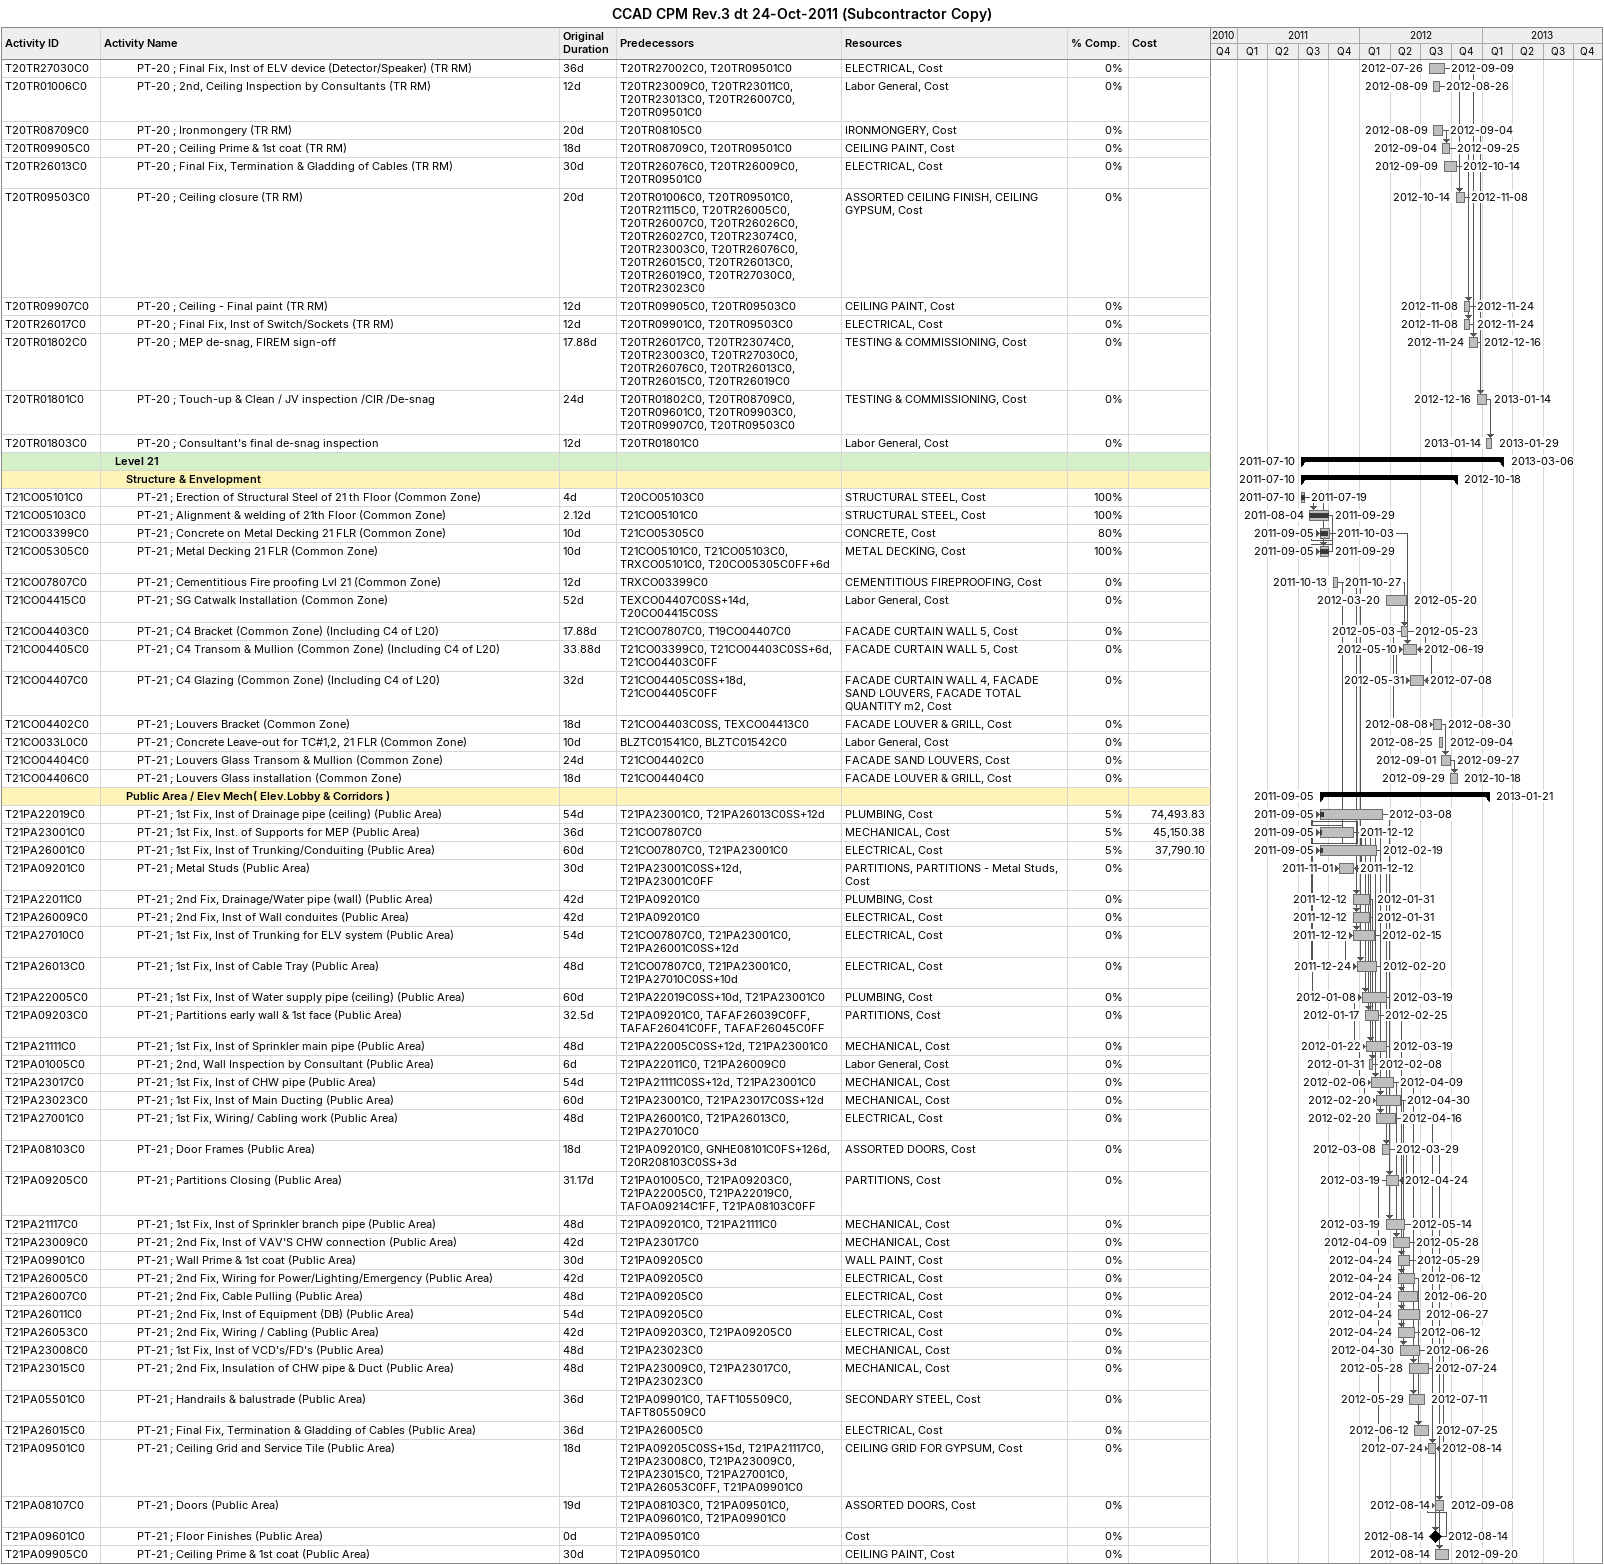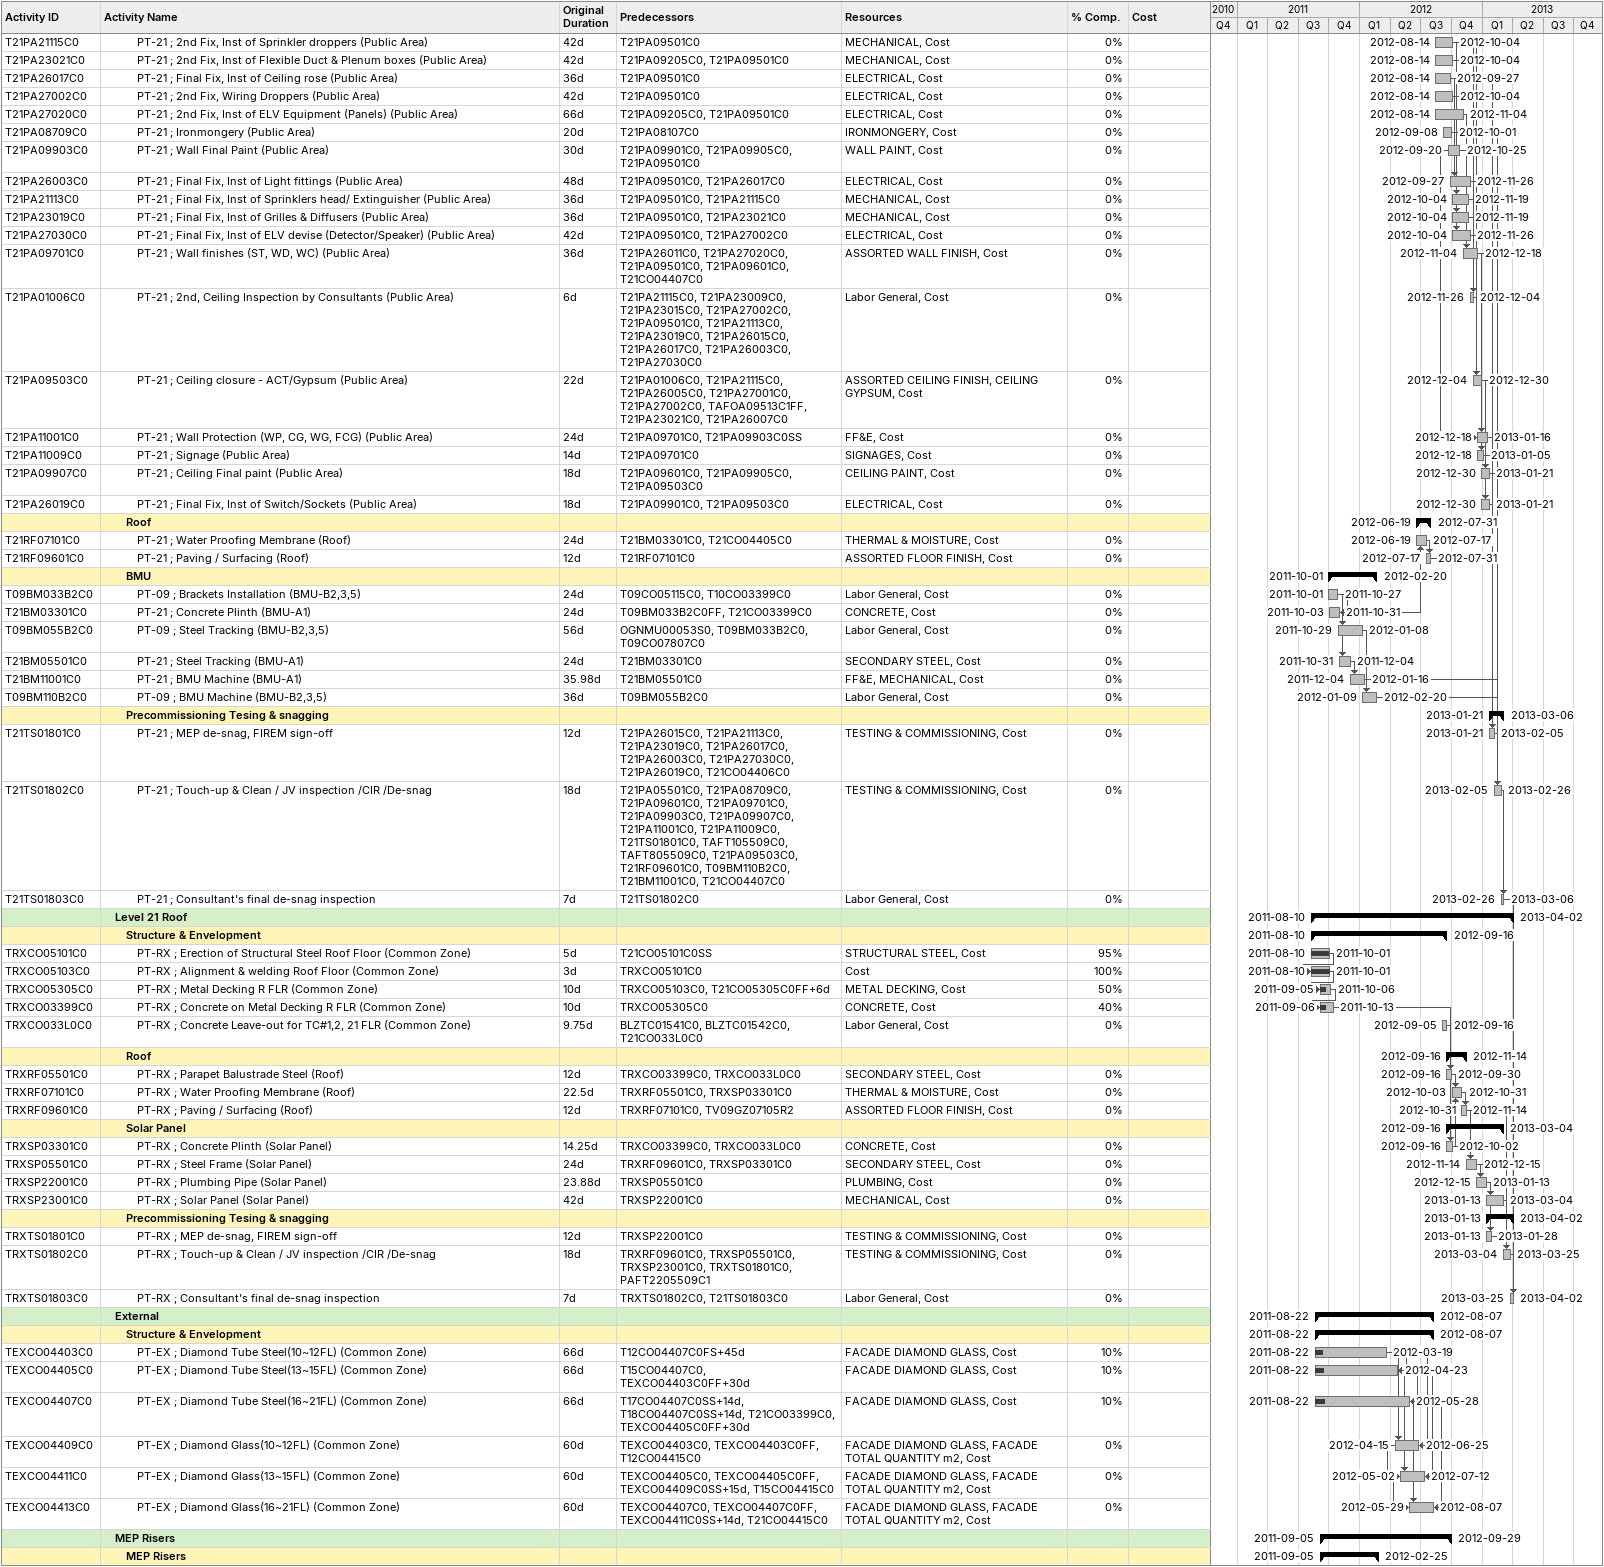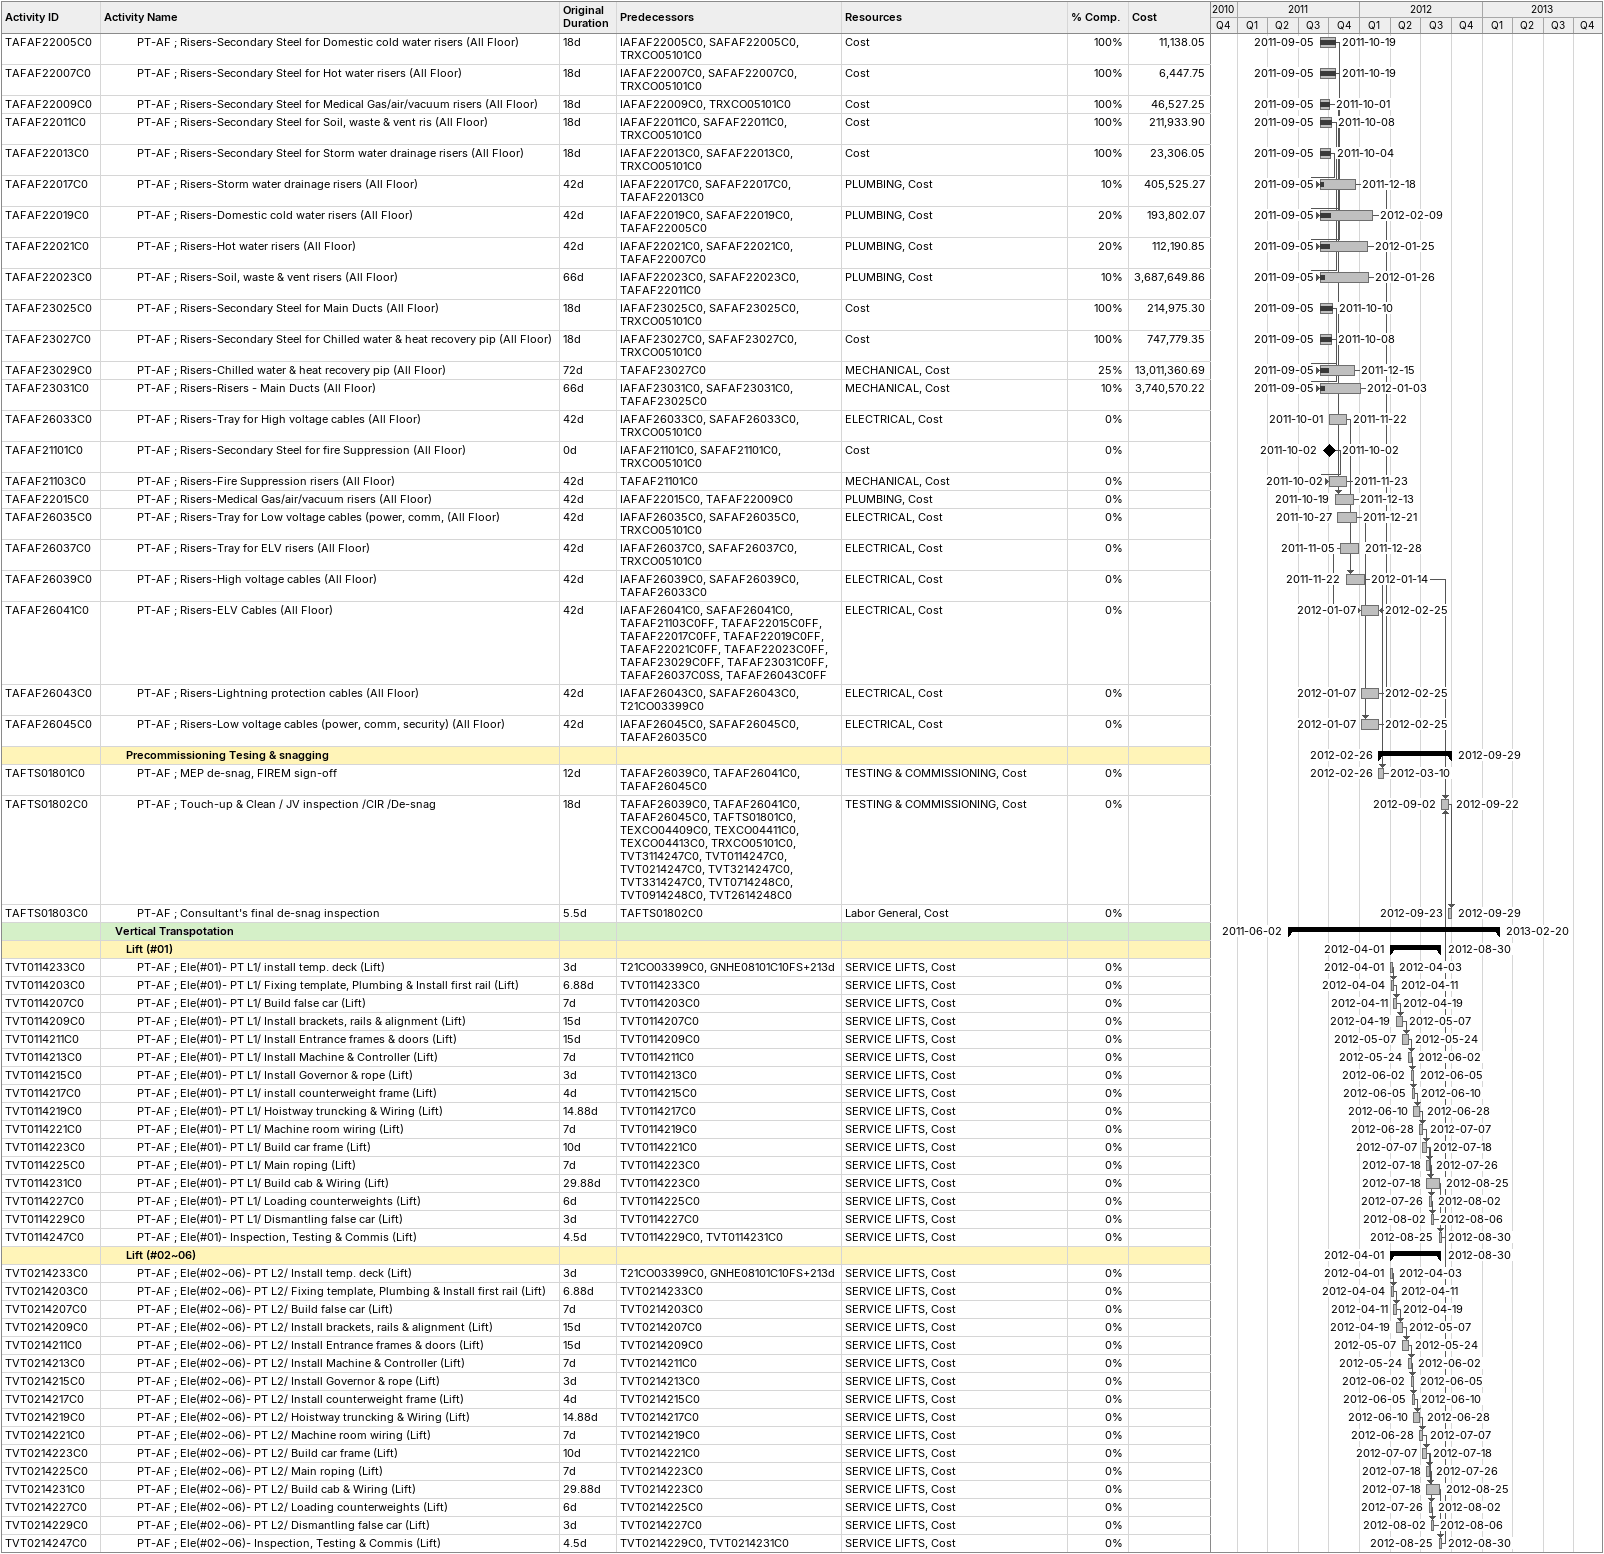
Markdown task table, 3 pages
CCAD CPM Rev.3 dt 24-Oct-2011 (Subcontractor Copy)

| ID | Level | Task | Original duration | Start | Finish | Predecessors | Resources | % complete | Cost |
|---|---|---|---|---|---|---|---|---|---|
| T20TR27030C0 | 4 | PT-20 ; Final Fix, Inst of ELV device (Detector/Speaker) (TR RM) | 36d | 2012-07-26 | 2012-09-09 | T20TR27002C0, T20TR09501C0 | ELECTRICAL, Cost | 0 |  |
| T20TR01006C0 | 4 | PT-20 ; 2nd, Ceiling Inspection by Consultants (TR RM) | 12d | 2012-08-09 | 2012-08-26 | T20TR23009C0, T20TR23011C0, T20TR23013C0, T20TR26007C0, T20TR09501C0 | Labor General, Cost | 0 |  |
| T20TR08709C0 | 4 | PT-20 ; Ironmongery (TR RM) | 20d | 2012-08-09 | 2012-09-04 | T20TR08105C0 | IRONMONGERY, Cost | 0 |  |
| T20TR09905C0 | 4 | PT-20 ; Ceiling Prime & 1st coat (TR RM) | 18d | 2012-09-04 | 2012-09-25 | T20TR08709C0, T20TR09501C0 | CEILING PAINT, Cost | 0 |  |
| T20TR26013C0 | 4 | PT-20 ; Final Fix, Termination & Gladding of Cables (TR RM) | 30d | 2012-09-09 | 2012-10-14 | T20TR26076C0, T20TR26009C0, T20TR09501C0 | ELECTRICAL, Cost | 0 |  |
| T20TR09503C0 | 4 | PT-20 ; Ceiling closure (TR RM) | 20d | 2012-10-14 | 2012-11-08 | T20TR01006C0, T20TR09501C0, T20TR21115C0, T20TR26005C0, T20TR26007C0, T20TR26026C0, T20TR26027C0, T20TR23074C0, T20TR23003C0, T20TR26076C0, T20TR26015C0, T20TR26013C0, T20TR26019C0, T20TR27030C0, T20TR23023C0 | ASSORTED CEILING FINISH, CEILING GYPSUM, Cost | 0 |  |
| T20TR09907C0 | 4 | PT-20 ; Ceiling - Final paint (TR RM) | 12d | 2012-11-08 | 2012-11-24 | T20TR09905C0, T20TR09503C0 | CEILING PAINT, Cost | 0 |  |
| T20TR26017C0 | 4 | PT-20 ; Final Fix, Inst of Switch/Sockets (TR RM) | 12d | 2012-11-08 | 2012-11-24 | T20TR09901C0, T20TR09503C0 | ELECTRICAL, Cost | 0 |  |
| T20TR01802C0 | 4 | PT-20 ; MEP de-snag, FIREM sign-off | 17.88d | 2012-11-24 | 2012-12-16 | T20TR26017C0, T20TR23074C0, T20TR23003C0, T20TR27030C0, T20TR26076C0, T20TR26013C0, T20TR26015C0, T20TR26019C0 | TESTING & COMMISSIONING, Cost | 0 |  |
| T20TR01801C0 | 4 | PT-20 ; Touch-up & Clean / JV inspection /CIR /De-snag | 24d | 2012-12-16 | 2013-01-14 | T20TR01802C0, T20TR08709C0, T20TR09601C0, T20TR09903C0, T20TR09907C0, T20TR09503C0 | TESTING & COMMISSIONING, Cost | 0 |  |
| T20TR01803C0 | 4 | PT-20 ; Consultant's final de-snag inspection | 12d | 2013-01-14 | 2013-01-29 | T20TR01801C0 | Labor General, Cost | 0 |  |
|  | 2 | **Level 21** |  | 2011-07-10 | 2013-03-06 |  |  |  |  |
|  | 3 | **Structure & Envelopment** |  | 2011-07-10 | 2012-10-18 |  |  |  |  |
| T21CO05101C0 | 4 | PT-21 ; Erection of Structural Steel of 21 th Floor (Common Zone) | 4d | 2011-07-10 | 2011-07-19 | T20CO05103C0 | STRUCTURAL STEEL, Cost | 100 |  |
| T21CO05103C0 | 4 | PT-21 ; Alignment & welding of 21th Floor (Common Zone) | 2.12d | 2011-08-04 | 2011-09-29 | T21CO05101C0 | STRUCTURAL STEEL, Cost | 100 |  |
| T21CO03399C0 | 4 | PT-21 ; Concrete on Metal Decking 21 FLR (Common Zone) | 10d | 2011-09-05 | 2011-10-03 | T21CO05305C0 | CONCRETE, Cost | 80 |  |
| T21CO05305C0 | 4 | PT-21 ; Metal Decking 21 FLR (Common Zone) | 10d | 2011-09-05 | 2011-09-29 | T21CO05101C0, T21CO05103C0, TRXCO05101C0, T20CO05305C0FF+6d | METAL DECKING, Cost | 100 |  |
| T21CO07807C0 | 4 | PT-21 ; Cementitious Fire proofing Lvl 21 (Common Zone) | 12d | 2011-10-13 | 2011-10-27 | TRXCO03399C0 | CEMENTITIOUS FIREPROOFING, Cost | 0 |  |
| T21CO04415C0 | 4 | PT-21 ; SG Catwalk Installation (Common Zone) | 52d | 2012-03-20 | 2012-05-20 | TEXCO04407C0SS+14d, T20CO04415C0SS | Labor General, Cost | 0 |  |
| T21CO04403C0 | 4 | PT-21 ; C4 Bracket (Common Zone) (Including C4 of L20) | 17.88d | 2012-05-03 | 2012-05-23 | T21CO07807C0, T19CO04407C0 | FACADE CURTAIN WALL 5, Cost | 0 |  |
| T21CO04405C0 | 4 | PT-21 ; C4 Transom & Mullion (Common Zone) (Including C4 of L20) | 33.88d | 2012-05-10 | 2012-06-19 | T21CO03399C0, T21CO04403C0SS+6d, T21CO04403C0FF | FACADE CURTAIN WALL 5, Cost | 0 |  |
| T21CO04407C0 | 4 | PT-21 ; C4 Glazing (Common Zone) (Including C4 of L20) | 32d | 2012-05-31 | 2012-07-08 | T21CO04405C0SS+18d, T21CO04405C0FF | FACADE CURTAIN WALL 4, FACADE SAND LOUVERS, FACADE TOTAL QUANTITY m2, Cost | 0 |  |
| T21CO04402C0 | 4 | PT-21 ; Louvers Bracket (Common Zone) | 18d | 2012-08-08 | 2012-08-30 | T21CO04403C0SS, TEXCO04413C0 | FACADE LOUVER & GRILL, Cost | 0 |  |
| T21CO033L0C0 | 4 | PT-21 ; Concrete Leave-out for TC#1,2, 21 FLR (Common Zone) | 10d | 2012-08-25 | 2012-09-04 | BLZTC01541C0, BLZTC01542C0 | Labor General, Cost | 0 |  |
| T21CO04404C0 | 4 | PT-21 ; Louvers Glass Transom & Mullion (Common Zone) | 24d | 2012-09-01 | 2012-09-27 | T21CO04402C0 | FACADE SAND LOUVERS, Cost | 0 |  |
| T21CO04406C0 | 4 | PT-21 ; Louvers Glass installation (Common Zone) | 18d | 2012-09-29 | 2012-10-18 | T21CO04404C0 | FACADE LOUVER & GRILL, Cost | 0 |  |
|  | 3 | **Public Area / Elev Mech( Elev.Lobby & Corridors )** |  | 2011-09-05 | 2013-01-21 |  |  |  |  |
| T21PA22019C0 | 4 | PT-21 ; 1st Fix, Inst of Drainage pipe (ceiling) (Public Area) | 54d | 2011-09-05 | 2012-03-08 | T21PA23001C0, T21PA26013C0SS+12d | PLUMBING, Cost | 5 | 74493.83 |
| T21PA23001C0 | 4 | PT-21 ; 1st Fix, Inst. of Supports for MEP (Public Area) | 36d | 2011-09-05 | 2011-12-12 | T21CO07807C0 | MECHANICAL, Cost | 5 | 45150.38 |
| T21PA26001C0 | 4 | PT-21 ; 1st Fix, Inst of Trunking/Conduiting (Public Area) | 60d | 2011-09-05 | 2012-02-19 | T21CO07807C0, T21PA23001C0 | ELECTRICAL, Cost | 5 | 37790.10 |
| T21PA09201C0 | 4 | PT-21 ; Metal Studs (Public Area) | 30d | 2011-11-01 | 2011-12-12 | T21PA23001C0SS+12d, T21PA23001C0FF | PARTITIONS, PARTITIONS - Metal Studs, Cost | 0 |  |
| T21PA22011C0 | 4 | PT-21 ; 2nd Fix, Drainage/Water pipe (wall) (Public Area) | 42d | 2011-12-12 | 2012-01-31 | T21PA09201C0 | PLUMBING, Cost | 0 |  |
| T21PA26009C0 | 4 | PT-21 ; 2nd Fix, Inst of Wall conduites (Public Area) | 42d | 2011-12-12 | 2012-01-31 | T21PA09201C0 | ELECTRICAL, Cost | 0 |  |
| T21PA27010C0 | 4 | PT-21 ; 1st Fix, Inst of Trunking for ELV system (Public Area) | 54d | 2011-12-12 | 2012-02-15 | T21CO07807C0, T21PA23001C0, T21PA26001C0SS+12d | ELECTRICAL, Cost | 0 |  |
| T21PA26013C0 | 4 | PT-21 ; 1st Fix, Inst of Cable Tray (Public Area) | 48d | 2011-12-24 | 2012-02-20 | T21CO07807C0, T21PA23001C0, T21PA27010C0SS+10d | ELECTRICAL, Cost | 0 |  |
| T21PA22005C0 | 4 | PT-21 ; 1st Fix, Inst of Water supply pipe (ceiling) (Public Area) | 60d | 2012-01-08 | 2012-03-19 | T21PA22019C0SS+10d, T21PA23001C0 | PLUMBING, Cost | 0 |  |
| T21PA09203C0 | 4 | PT-21 ; Partitions early wall & 1st face (Public Area) | 32.5d | 2012-01-17 | 2012-02-25 | T21PA09201C0, TAFAF26039C0FF, TAFAF26041C0FF, TAFAF26045C0FF | PARTITIONS, Cost | 0 |  |
| T21PA21111C0 | 4 | PT-21 ; 1st Fix, Inst of Sprinkler main pipe (Public Area) | 48d | 2012-01-22 | 2012-03-19 | T21PA22005C0SS+12d, T21PA23001C0 | MECHANICAL, Cost | 0 |  |
| T21PA01005C0 | 4 | PT-21 ; 2nd, Wall Inspection by Consultant (Public Area) | 6d | 2012-01-31 | 2012-02-08 | T21PA22011C0, T21PA26009C0 | Labor General, Cost | 0 |  |
| T21PA23017C0 | 4 | PT-21 ; 1st Fix, Inst of CHW pipe (Public Area) | 54d | 2012-02-06 | 2012-04-09 | T21PA21111C0SS+12d, T21PA23001C0 | MECHANICAL, Cost | 0 |  |
| T21PA23023C0 | 4 | PT-21 ; 1st Fix, Inst of Main Ducting (Public Area) | 60d | 2012-02-20 | 2012-04-30 | T21PA23001C0, T21PA23017C0SS+12d | MECHANICAL, Cost | 0 |  |
| T21PA27001C0 | 4 | PT-21 ; 1st Fix, Wiring/ Cabling work (Public Area) | 48d | 2012-02-20 | 2012-04-16 | T21PA26001C0, T21PA26013C0, T21PA27010C0 | ELECTRICAL, Cost | 0 |  |
| T21PA08103C0 | 4 | PT-21 ; Door Frames (Public Area) | 18d | 2012-03-08 | 2012-03-29 | T21PA09201C0, GNHE08101C0FS+126d, T20R208103C0SS+3d | ASSORTED DOORS, Cost | 0 |  |
| T21PA09205C0 | 4 | PT-21 ; Partitions Closing (Public Area) | 31.17d | 2012-03-19 | 2012-04-24 | T21PA01005C0, T21PA09203C0, T21PA22005C0, T21PA22019C0, TAFOA09214C1FF, T21PA08103C0FF | PARTITIONS, Cost | 0 |  |
| T21PA21117C0 | 4 | PT-21 ; 1st Fix, Inst of Sprinkler branch pipe (Public Area) | 48d | 2012-03-19 | 2012-05-14 | T21PA09201C0, T21PA21111C0 | MECHANICAL, Cost | 0 |  |
| T21PA23009C0 | 4 | PT-21 ; 2nd Fix, Inst of VAV'S CHW connection (Public Area) | 42d | 2012-04-09 | 2012-05-28 | T21PA23017C0 | MECHANICAL, Cost | 0 |  |
| T21PA09901C0 | 4 | PT-21 ; Wall Prime & 1st coat (Public Area) | 30d | 2012-04-24 | 2012-05-29 | T21PA09205C0 | WALL PAINT, Cost | 0 |  |
| T21PA26005C0 | 4 | PT-21 ; 2nd Fix, Wiring for Power/Lighting/Emergency (Public Area) | 42d | 2012-04-24 | 2012-06-12 | T21PA09205C0 | ELECTRICAL, Cost | 0 |  |
| T21PA26007C0 | 4 | PT-21 ; 2nd Fix, Cable Pulling (Public Area) | 48d | 2012-04-24 | 2012-06-20 | T21PA09205C0 | ELECTRICAL, Cost | 0 |  |
| T21PA26011C0 | 4 | PT-21 ; 2nd Fix, Inst of Equipment (DB) (Public Area) | 54d | 2012-04-24 | 2012-06-27 | T21PA09205C0 | ELECTRICAL, Cost | 0 |  |
| T21PA26053C0 | 4 | PT-21 ; 2nd Fix, Wiring / Cabling (Public Area) | 42d | 2012-04-24 | 2012-06-12 | T21PA09203C0, T21PA09205C0 | ELECTRICAL, Cost | 0 |  |
| T21PA23008C0 | 4 | PT-21 ; 1st Fix, Inst of VCD's/FD's (Public Area) | 48d | 2012-04-30 | 2012-06-26 | T21PA23023C0 | MECHANICAL, Cost | 0 |  |
| T21PA23015C0 | 4 | PT-21 ; 2nd Fix, Insulation of CHW pipe & Duct (Public Area) | 48d | 2012-05-28 | 2012-07-24 | T21PA23009C0, T21PA23017C0, T21PA23023C0 | MECHANICAL, Cost | 0 |  |
| T21PA05501C0 | 4 | PT-21 ; Handrails & balustrade (Public Area) | 36d | 2012-05-29 | 2012-07-11 | T21PA09901C0, TAFT105509C0, TAFT805509C0 | SECONDARY STEEL, Cost | 0 |  |
| T21PA26015C0 | 4 | PT-21 ; Final Fix, Termination & Gladding of Cables (Public Area) | 36d | 2012-06-12 | 2012-07-25 | T21PA26005C0 | ELECTRICAL, Cost | 0 |  |
| T21PA09501C0 | 4 | PT-21 ; Ceiling Grid and Service Tile (Public Area) | 18d | 2012-07-24 | 2012-08-14 | T21PA09205C0SS+15d, T21PA21117C0, T21PA23008C0, T21PA23009C0, T21PA23015C0, T21PA27001C0, T21PA26053C0FF, T21PA09901C0 | CEILING GRID FOR GYPSUM, Cost | 0 |  |
| T21PA08107C0 | 4 | PT-21 ; Doors (Public Area) | 19d | 2012-08-14 | 2012-09-08 | T21PA08103C0, T21PA09501C0, T21PA09601C0, T21PA09901C0 | ASSORTED DOORS, Cost | 0 |  |
| T21PA09601C0 | 4 | PT-21 ; Floor Finishes (Public Area) | 0d | 2012-08-14 | 2012-08-14 | T21PA09501C0 | Cost | 0 |  |
| T21PA09905C0 | 4 | PT-21 ; Ceiling Prime & 1st coat (Public Area) | 30d | 2012-08-14 | 2012-09-20 | T21PA09501C0 | CEILING PAINT, Cost | 0 |  |
| T21PA21115C0 | 4 | PT-21 ; 2nd Fix, Inst of Sprinkler droppers (Public Area) | 42d | 2012-08-14 | 2012-10-04 | T21PA09501C0 | MECHANICAL, Cost | 0 |  |
| T21PA23021C0 | 4 | PT-21 ; 2nd Fix, Inst of Flexible Duct & Plenum boxes (Public Area) | 42d | 2012-08-14 | 2012-10-04 | T21PA09205C0, T21PA09501C0 | MECHANICAL, Cost | 0 |  |
| T21PA26017C0 | 4 | PT-21 ; Final Fix, Inst of Ceiling rose (Public Area) | 36d | 2012-08-14 | 2012-09-27 | T21PA09501C0 | ELECTRICAL, Cost | 0 |  |
| T21PA27002C0 | 4 | PT-21 ; 2nd Fix, Wiring Droppers (Public Area) | 42d | 2012-08-14 | 2012-10-04 | T21PA09501C0 | ELECTRICAL, Cost | 0 |  |
| T21PA27020C0 | 4 | PT-21 ; 2nd Fix, Inst of ELV Equipment (Panels) (Public Area) | 66d | 2012-08-14 | 2012-11-04 | T21PA09205C0, T21PA09501C0 | ELECTRICAL, Cost | 0 |  |
| T21PA08709C0 | 4 | PT-21 ; Ironmongery (Public Area) | 20d | 2012-09-08 | 2012-10-01 | T21PA08107C0 | IRONMONGERY, Cost | 0 |  |
| T21PA09903C0 | 4 | PT-21 ; Wall Final Paint (Public Area) | 30d | 2012-09-20 | 2012-10-25 | T21PA09901C0, T21PA09905C0, T21PA09501C0 | WALL PAINT, Cost | 0 |  |
| T21PA26003C0 | 4 | PT-21 ; Final Fix, Inst of Light fittings (Public Area) | 48d | 2012-09-27 | 2012-11-26 | T21PA09501C0, T21PA26017C0 | ELECTRICAL, Cost | 0 |  |
| T21PA21113C0 | 4 | PT-21 ; Final Fix, Inst of Sprinklers head/ Extinguisher (Public Area) | 36d | 2012-10-04 | 2012-11-19 | T21PA09501C0, T21PA21115C0 | MECHANICAL, Cost | 0 |  |
| T21PA23019C0 | 4 | PT-21 ; Final Fix, Inst of Grilles & Diffusers (Public Area) | 36d | 2012-10-04 | 2012-11-19 | T21PA09501C0, T21PA23021C0 | MECHANICAL, Cost | 0 |  |
| T21PA27030C0 | 4 | PT-21 ; Final Fix, Inst of ELV devise (Detector/Speaker) (Public Area) | 42d | 2012-10-04 | 2012-11-26 | T21PA09501C0, T21PA27002C0 | ELECTRICAL, Cost | 0 |  |
| T21PA09701C0 | 4 | PT-21 ; Wall finishes (ST, WD, WC) (Public Area) | 36d | 2012-11-04 | 2012-12-18 | T21PA26011C0, T21PA27020C0, T21PA09501C0, T21PA09601C0, T21CO04407C0 | ASSORTED WALL FINISH, Cost | 0 |  |
| T21PA01006C0 | 4 | PT-21 ; 2nd, Ceiling Inspection by Consultants (Public Area) | 6d | 2012-11-26 | 2012-12-04 | T21PA21115C0, T21PA23009C0, T21PA23015C0, T21PA27002C0, T21PA09501C0, T21PA21113C0, T21PA23019C0, T21PA26015C0, T21PA26017C0, T21PA26003C0, T21PA27030C0 | Labor General, Cost | 0 |  |
| T21PA09503C0 | 4 | PT-21 ; Ceiling closure - ACT/Gypsum (Public Area) | 22d | 2012-12-04 | 2012-12-30 | T21PA01006C0, T21PA21115C0, T21PA26005C0, T21PA27001C0, T21PA27002C0, TAFOA09513C1FF, T21PA23021C0, T21PA26007C0 | ASSORTED CEILING FINISH, CEILING GYPSUM, Cost | 0 |  |
| T21PA11001C0 | 4 | PT-21 ; Wall Protection (WP, CG, WG, FCG) (Public Area) | 24d | 2012-12-18 | 2013-01-16 | T21PA09701C0, T21PA09903C0SS | FF&E, Cost | 0 |  |
| T21PA11009C0 | 4 | PT-21 ; Signage (Public Area) | 14d | 2012-12-18 | 2013-01-05 | T21PA09701C0 | SIGNAGES, Cost | 0 |  |
| T21PA09907C0 | 4 | PT-21 ; Ceiling Final paint (Public Area) | 18d | 2012-12-30 | 2013-01-21 | T21PA09601C0, T21PA09905C0, T21PA09503C0 | CEILING PAINT, Cost | 0 |  |
| T21PA26019C0 | 4 | PT-21 ; Final Fix, Inst of Switch/Sockets (Public Area) | 18d | 2012-12-30 | 2013-01-21 | T21PA09901C0, T21PA09503C0 | ELECTRICAL, Cost | 0 |  |
|  | 3 | **Roof** |  | 2012-06-19 | 2012-07-31 |  |  |  |  |
| T21RF07101C0 | 4 | PT-21 ; Water Proofing Membrane (Roof) | 24d | 2012-06-19 | 2012-07-17 | T21BM03301C0, T21CO04405C0 | THERMAL & MOISTURE, Cost | 0 |  |
| T21RF09601C0 | 4 | PT-21 ; Paving / Surfacing (Roof) | 12d | 2012-07-17 | 2012-07-31 | T21RF07101C0 | ASSORTED FLOOR FINISH, Cost | 0 |  |
|  | 3 | **BMU** |  | 2011-10-01 | 2012-02-20 |  |  |  |  |
| T09BM033B2C0 | 4 | PT-09 ; Brackets Installation (BMU-B2,3,5) | 24d | 2011-10-01 | 2011-10-27 | T09CO05115C0, T10CO03399C0 | Labor General, Cost | 0 |  |
| T21BM03301C0 | 4 | PT-21 ; Concrete Plinth (BMU-A1) | 24d | 2011-10-03 | 2011-10-31 | T09BM033B2C0FF, T21CO03399C0 | CONCRETE, Cost | 0 |  |
| T09BM055B2C0 | 4 | PT-09 ; Steel Tracking (BMU-B2,3,5) | 56d | 2011-10-29 | 2012-01-08 | OGNMU00053S0, T09BM033B2C0, T09CO07807C0 | Labor General, Cost | 0 |  |
| T21BM05501C0 | 4 | PT-21 ; Steel Tracking (BMU-A1) | 24d | 2011-10-31 | 2011-12-04 | T21BM03301C0 | SECONDARY STEEL, Cost | 0 |  |
| T21BM11001C0 | 4 | PT-21 ; BMU Machine (BMU-A1) | 35.98d | 2011-12-04 | 2012-01-16 | T21BM05501C0 | FF&E, MECHANICAL, Cost | 0 |  |
| T09BM110B2C0 | 4 | PT-09 ; BMU Machine (BMU-B2,3,5) | 36d | 2012-01-09 | 2012-02-20 | T09BM055B2C0 | Labor General, Cost | 0 |  |
|  | 3 | **Precommissioning Tesing & snagging** |  | 2013-01-21 | 2013-03-06 |  |  |  |  |
| T21TS01801C0 | 4 | PT-21 ; MEP de-snag, FIREM sign-off | 12d | 2013-01-21 | 2013-02-05 | T21PA26015C0, T21PA21113C0, T21PA23019C0, T21PA26017C0, T21PA26003C0, T21PA27030C0, T21PA26019C0, T21CO04406C0 | TESTING & COMMISSIONING, Cost | 0 |  |
| T21TS01802C0 | 4 | PT-21 ; Touch-up & Clean / JV inspection /CIR /De-snag | 18d | 2013-02-05 | 2013-02-26 | T21PA05501C0, T21PA08709C0, T21PA09601C0, T21PA09701C0, T21PA09903C0, T21PA09907C0, T21PA11001C0, T21PA11009C0, T21TS01801C0, TAFT105509C0, TAFT805509C0, T21PA09503C0, T21RF09601C0, T09BM110B2C0, T21BM11001C0, T21CO04407C0 | TESTING & COMMISSIONING, Cost | 0 |  |
| T21TS01803C0 | 4 | PT-21 ; Consultant's final de-snag inspection | 7d | 2013-02-26 | 2013-03-06 | T21TS01802C0 | Labor General, Cost | 0 |  |
|  | 2 | **Level 21 Roof** |  | 2011-08-10 | 2013-04-02 |  |  |  |  |
|  | 3 | **Structure & Envelopment** |  | 2011-08-10 | 2012-09-16 |  |  |  |  |
| TRXCO05101C0 | 4 | PT-RX ; Erection of Structural Steel Roof Floor (Common Zone) | 5d | 2011-08-10 | 2011-10-01 | T21CO05101C0SS | STRUCTURAL STEEL, Cost | 95 |  |
| TRXCO05103C0 | 4 | PT-RX ; Alignment & welding Roof Floor (Common Zone) | 3d | 2011-08-10 | 2011-10-01 | TRXCO05101C0 | Cost | 100 |  |
| TRXCO05305C0 | 4 | PT-RX ; Metal Decking R FLR (Common Zone) | 10d | 2011-09-05 | 2011-10-06 | TRXCO05103C0, T21CO05305C0FF+6d | METAL DECKING, Cost | 50 |  |
| TRXCO03399C0 | 4 | PT-RX ; Concrete on Metal Decking R FLR (Common Zone) | 10d | 2011-09-06 | 2011-10-13 | TRXCO05305C0 | CONCRETE, Cost | 40 |  |
| TRXCO033L0C0 | 4 | PT-RX ; Concrete Leave-out for TC#1,2, 21 FLR (Common Zone) | 9.75d | 2012-09-05 | 2012-09-16 | BLZTC01541C0, BLZTC01542C0, T21CO033L0C0 | Labor General, Cost | 0 |  |
|  | 3 | **Roof** |  | 2012-09-16 | 2012-11-14 |  |  |  |  |
| TRXRF05501C0 | 4 | PT-RX ; Parapet Balustrade Steel (Roof) | 12d | 2012-09-16 | 2012-09-30 | TRXCO03399C0, TRXCO033L0C0 | SECONDARY STEEL, Cost | 0 |  |
| TRXRF07101C0 | 4 | PT-RX ; Water Proofing Membrane (Roof) | 22.5d | 2012-10-03 | 2012-10-31 | TRXRF05501C0, TRXSP03301C0 | THERMAL & MOISTURE, Cost | 0 |  |
| TRXRF09601C0 | 4 | PT-RX ; Paving / Surfacing (Roof) | 12d | 2012-10-31 | 2012-11-14 | TRXRF07101C0, TV09GZ07105R2 | ASSORTED FLOOR FINISH, Cost | 0 |  |
|  | 3 | **Solar Panel** |  | 2012-09-16 | 2013-03-04 |  |  |  |  |
| TRXSP03301C0 | 4 | PT-RX ; Concrete Plinth (Solar Panel) | 14.25d | 2012-09-16 | 2012-10-02 | TRXCO03399C0, TRXCO033L0C0 | CONCRETE, Cost | 0 |  |
| TRXSP05501C0 | 4 | PT-RX ; Steel Frame (Solar Panel) | 24d | 2012-11-14 | 2012-12-15 | TRXRF09601C0, TRXSP03301C0 | SECONDARY STEEL, Cost | 0 |  |
| TRXSP22001C0 | 4 | PT-RX ; Plumbing Pipe (Solar Panel) | 23.88d | 2012-12-15 | 2013-01-13 | TRXSP05501C0 | PLUMBING, Cost | 0 |  |
| TRXSP23001C0 | 4 | PT-RX ; Solar Panel (Solar Panel) | 42d | 2013-01-13 | 2013-03-04 | TRXSP22001C0 | MECHANICAL, Cost | 0 |  |
|  | 3 | **Precommissioning Tesing & snagging** |  | 2013-01-13 | 2013-04-02 |  |  |  |  |
| TRXTS01801C0 | 4 | PT-RX ; MEP de-snag, FIREM sign-off | 12d | 2013-01-13 | 2013-01-28 | TRXSP22001C0 | TESTING & COMMISSIONING, Cost | 0 |  |
| TRXTS01802C0 | 4 | PT-RX ; Touch-up & Clean / JV inspection /CIR /De-snag | 18d | 2013-03-04 | 2013-03-25 | TRXRF09601C0, TRXSP05501C0, TRXSP23001C0, TRXTS01801C0, PAFT2205509C1 | TESTING & COMMISSIONING, Cost | 0 |  |
| TRXTS01803C0 | 4 | PT-RX ; Consultant's final de-snag inspection | 7d | 2013-03-25 | 2013-04-02 | TRXTS01802C0, T21TS01803C0 | Labor General, Cost | 0 |  |
|  | 2 | **External** |  | 2011-08-22 | 2012-08-07 |  |  |  |  |
|  | 3 | **Structure & Envelopment** |  | 2011-08-22 | 2012-08-07 |  |  |  |  |
| TEXCO04403C0 | 4 | PT-EX ; Diamond Tube Steel(10~12FL) (Common Zone) | 66d | 2011-08-22 | 2012-03-19 | T12CO04407C0FS+45d | FACADE DIAMOND GLASS, Cost | 10 |  |
| TEXCO04405C0 | 4 | PT-EX ; Diamond Tube Steel(13~15FL) (Common Zone) | 66d | 2011-08-22 | 2012-04-23 | T15CO04407C0, TEXCO04403C0FF+30d | FACADE DIAMOND GLASS, Cost | 10 |  |
| TEXCO04407C0 | 4 | PT-EX ; Diamond Tube Steel(16~21FL) (Common Zone) | 66d | 2011-08-22 | 2012-05-28 | T17CO04407C0SS+14d, T18CO04407C0SS+14d, T21CO03399C0, TEXCO04405C0FF+30d | FACADE DIAMOND GLASS, Cost | 10 |  |
| TEXCO04409C0 | 4 | PT-EX ; Diamond Glass(10~12FL) (Common Zone) | 60d | 2012-04-15 | 2012-06-25 | TEXCO04403C0, TEXCO04403C0FF, T12CO04415C0 | FACADE DIAMOND GLASS, FACADE TOTAL QUANTITY m2, Cost | 0 |  |
| TEXCO04411C0 | 4 | PT-EX ; Diamond Glass(13~15FL) (Common Zone) | 60d | 2012-05-02 | 2012-07-12 | TEXCO04405C0, TEXCO04405C0FF, TEXCO04409C0SS+15d, T15CO04415C0 | FACADE DIAMOND GLASS, FACADE TOTAL QUANTITY m2, Cost | 0 |  |
| TEXCO04413C0 | 4 | PT-EX ; Diamond Glass(16~21FL) (Common Zone) | 60d | 2012-05-29 | 2012-08-07 | TEXCO04407C0, TEXCO04407C0FF, TEXCO04411C0SS+14d, T21CO04415C0 | FACADE DIAMOND GLASS, FACADE TOTAL QUANTITY m2, Cost | 0 |  |
|  | 2 | **MEP Risers** |  | 2011-09-05 | 2012-09-29 |  |  |  |  |
|  | 3 | **MEP Risers** |  | 2011-09-05 | 2012-02-25 |  |  |  |  |
| TAFAF22005C0 | 4 | PT-AF ; Risers-Secondary Steel for Domestic cold water risers (All Floor) | 18d | 2011-09-05 | 2011-10-19 | IAFAF22005C0, SAFAF22005C0, TRXCO05101C0 | Cost | 100 | 11138.05 |
| TAFAF22007C0 | 4 | PT-AF ; Risers-Secondary Steel for Hot water risers (All Floor) | 18d | 2011-09-05 | 2011-10-19 | IAFAF22007C0, SAFAF22007C0, TRXCO05101C0 | Cost | 100 | 6447.75 |
| TAFAF22009C0 | 4 | PT-AF ; Risers-Secondary Steel for Medical Gas/air/vacuum risers (All Floor) | 18d | 2011-09-05 | 2011-10-01 | IAFAF22009C0, TRXCO05101C0 | Cost | 100 | 46527.25 |
| TAFAF22011C0 | 4 | PT-AF ; Risers-Secondary Steel for Soil, waste & vent ris (All Floor) | 18d | 2011-09-05 | 2011-10-08 | IAFAF22011C0, SAFAF22011C0, TRXCO05101C0 | Cost | 100 | 211933.90 |
| TAFAF22013C0 | 4 | PT-AF ; Risers-Secondary Steel for Storm water drainage risers (All Floor) | 18d | 2011-09-05 | 2011-10-04 | IAFAF22013C0, SAFAF22013C0, TRXCO05101C0 | Cost | 100 | 23306.05 |
| TAFAF22017C0 | 4 | PT-AF ; Risers-Storm water drainage risers (All Floor) | 42d | 2011-09-05 | 2011-12-18 | IAFAF22017C0, SAFAF22017C0, TAFAF22013C0 | PLUMBING, Cost | 10 | 405525.27 |
| TAFAF22019C0 | 4 | PT-AF ; Risers-Domestic cold water risers (All Floor) | 42d | 2011-09-05 | 2012-02-09 | IAFAF22019C0, SAFAF22019C0, TAFAF22005C0 | PLUMBING, Cost | 20 | 193802.07 |
| TAFAF22021C0 | 4 | PT-AF ; Risers-Hot water risers (All Floor) | 42d | 2011-09-05 | 2012-01-25 | IAFAF22021C0, SAFAF22021C0, TAFAF22007C0 | PLUMBING, Cost | 20 | 112190.85 |
| TAFAF22023C0 | 4 | PT-AF ; Risers-Soil, waste & vent risers (All Floor) | 66d | 2011-09-05 | 2012-01-26 | IAFAF22023C0, SAFAF22023C0, TAFAF22011C0 | PLUMBING, Cost | 10 | 3687649.86 |
| TAFAF23025C0 | 4 | PT-AF ; Risers-Secondary Steel for Main Ducts (All Floor) | 18d | 2011-09-05 | 2011-10-10 | IAFAF23025C0, SAFAF23025C0, TRXCO05101C0 | Cost | 100 | 214975.30 |
| TAFAF23027C0 | 4 | PT-AF ; Risers-Secondary Steel for Chilled water & heat recovery pip (All Floor) | 18d | 2011-09-05 | 2011-10-08 | IAFAF23027C0, SAFAF23027C0, TRXCO05101C0 | Cost | 100 | 747779.35 |
| TAFAF23029C0 | 4 | PT-AF ; Risers-Chilled water & heat recovery pip (All Floor) | 72d | 2011-09-05 | 2011-12-15 | TAFAF23027C0 | MECHANICAL, Cost | 25 | 13011360.69 |
| TAFAF23031C0 | 4 | PT-AF ; Risers-Risers - Main Ducts (All Floor) | 66d | 2011-09-05 | 2012-01-03 | IAFAF23031C0, SAFAF23031C0, TAFAF23025C0 | MECHANICAL, Cost | 10 | 3740570.22 |
| TAFAF26033C0 | 4 | PT-AF ; Risers-Tray for High voltage cables (All Floor) | 42d | 2011-10-01 | 2011-11-22 | IAFAF26033C0, SAFAF26033C0, TRXCO05101C0 | ELECTRICAL, Cost | 0 |  |
| TAFAF21101C0 | 4 | PT-AF ; Risers-Secondary Steel for fire Suppression (All Floor) | 0d | 2011-10-02 | 2011-10-02 | IAFAF21101C0, SAFAF21101C0, TRXCO05101C0 | Cost | 0 |  |
| TAFAF21103C0 | 4 | PT-AF ; Risers-Fire Suppression risers (All Floor) | 42d | 2011-10-02 | 2011-11-23 | TAFAF21101C0 | MECHANICAL, Cost | 0 |  |
| TAFAF22015C0 | 4 | PT-AF ; Risers-Medical Gas/air/vacuum risers (All Floor) | 42d | 2011-10-19 | 2011-12-13 | IAFAF22015C0, TAFAF22009C0 | PLUMBING, Cost | 0 |  |
| TAFAF26035C0 | 4 | PT-AF ; Risers-Tray for Low voltage cables (power, comm, (All Floor) | 42d | 2011-10-27 | 2011-12-21 | IAFAF26035C0, SAFAF26035C0, TRXCO05101C0 | ELECTRICAL, Cost | 0 |  |
| TAFAF26037C0 | 4 | PT-AF ; Risers-Tray for ELV risers (All Floor) | 42d | 2011-11-05 | 2011-12-28 | IAFAF26037C0, SAFAF26037C0, TRXCO05101C0 | ELECTRICAL, Cost | 0 |  |
| TAFAF26039C0 | 4 | PT-AF ; Risers-High voltage cables (All Floor) | 42d | 2011-11-22 | 2012-01-14 | IAFAF26039C0, SAFAF26039C0, TAFAF26033C0 | ELECTRICAL, Cost | 0 |  |
| TAFAF26041C0 | 4 | PT-AF ; Risers-ELV Cables (All Floor) | 42d | 2012-01-07 | 2012-02-25 | IAFAF26041C0, SAFAF26041C0, TAFAF21103C0FF, TAFAF22015C0FF, TAFAF22017C0FF, TAFAF22019C0FF, TAFAF22021C0FF, TAFAF22023C0FF, TAFAF23029C0FF, TAFAF23031C0FF, TAFAF26037C0SS, TAFAF26043C0FF | ELECTRICAL, Cost | 0 |  |
| TAFAF26043C0 | 4 | PT-AF ; Risers-Lightning protection cables (All Floor) | 42d | 2012-01-07 | 2012-02-25 | IAFAF26043C0, SAFAF26043C0, T21CO03399C0 | ELECTRICAL, Cost | 0 |  |
| TAFAF26045C0 | 4 | PT-AF ; Risers-Low voltage cables (power, comm, security) (All Floor) | 42d | 2012-01-07 | 2012-02-25 | IAFAF26045C0, SAFAF26045C0, TAFAF26035C0 | ELECTRICAL, Cost | 0 |  |
|  | 3 | **Precommissioning Tesing & snagging** |  | 2012-02-26 | 2012-09-29 |  |  |  |  |
| TAFTS01801C0 | 4 | PT-AF ; MEP de-snag, FIREM sign-off | 12d | 2012-02-26 | 2012-03-10 | TAFAF26039C0, TAFAF26041C0, TAFAF26045C0 | TESTING & COMMISSIONING, Cost | 0 |  |
| TAFTS01802C0 | 4 | PT-AF ; Touch-up & Clean / JV inspection /CIR /De-snag | 18d | 2012-09-02 | 2012-09-22 | TAFAF26039C0, TAFAF26041C0, TAFAF26045C0, TAFTS01801C0, TEXCO04409C0, TEXCO04411C0, TEXCO04413C0, TRXCO05101C0, TVT3114247C0, TVT0114247C0, TVT0214247C0, TVT3214247C0, TVT3314247C0, TVT0714248C0, TVT0914248C0, TVT2614248C0 | TESTING & COMMISSIONING, Cost | 0 |  |
| TAFTS01803C0 | 4 | PT-AF ; Consultant's final de-snag inspection | 5.5d | 2012-09-23 | 2012-09-29 | TAFTS01802C0 | Labor General, Cost | 0 |  |
|  | 2 | **Vertical Transpotation** |  | 2011-06-02 | 2013-02-20 |  |  |  |  |
|  | 3 | **Lift (#01)** |  | 2012-04-01 | 2012-08-30 |  |  |  |  |
| TVT0114233C0 | 4 | PT-AF ; Ele(#01)- PT L1/ install temp. deck (Lift) | 3d | 2012-04-01 | 2012-04-03 | T21CO03399C0, GNHE08101C10FS+213d | SERVICE LIFTS, Cost | 0 |  |
| TVT0114203C0 | 4 | PT-AF ; Ele(#01)- PT L1/ Fixing template, Plumbing & Install first rail (Lift) | 6.88d | 2012-04-04 | 2012-04-11 | TVT0114233C0 | SERVICE LIFTS, Cost | 0 |  |
| TVT0114207C0 | 4 | PT-AF ; Ele(#01)- PT L1/ Build false car (Lift) | 7d | 2012-04-11 | 2012-04-19 | TVT0114203C0 | SERVICE LIFTS, Cost | 0 |  |
| TVT0114209C0 | 4 | PT-AF ; Ele(#01)- PT L1/ Install brackets, rails & alignment (Lift) | 15d | 2012-04-19 | 2012-05-07 | TVT0114207C0 | SERVICE LIFTS, Cost | 0 |  |
| TVT0114211C0 | 4 | PT-AF ; Ele(#01)- PT L1/ Install Entrance frames & doors (Lift) | 15d | 2012-05-07 | 2012-05-24 | TVT0114209C0 | SERVICE LIFTS, Cost | 0 |  |
| TVT0114213C0 | 4 | PT-AF ; Ele(#01)- PT L1/ Install Machine & Controller (Lift) | 7d | 2012-05-24 | 2012-06-02 | TVT0114211C0 | SERVICE LIFTS, Cost | 0 |  |
| TVT0114215C0 | 4 | PT-AF ; Ele(#01)- PT L1/ Install Governor & rope (Lift) | 3d | 2012-06-02 | 2012-06-05 | TVT0114213C0 | SERVICE LIFTS, Cost | 0 |  |
| TVT0114217C0 | 4 | PT-AF ; Ele(#01)- PT L1/ install counterweight frame (Lift) | 4d | 2012-06-05 | 2012-06-10 | TVT0114215C0 | SERVICE LIFTS, Cost | 0 |  |
| TVT0114219C0 | 4 | PT-AF ; Ele(#01)- PT L1/ Hoistway truncking & Wiring (Lift) | 14.88d | 2012-06-10 | 2012-06-28 | TVT0114217C0 | SERVICE LIFTS, Cost | 0 |  |
| TVT0114221C0 | 4 | PT-AF ; Ele(#01)- PT L1/ Machine room wiring (Lift) | 7d | 2012-06-28 | 2012-07-07 | TVT0114219C0 | SERVICE LIFTS, Cost | 0 |  |
| TVT0114223C0 | 4 | PT-AF ; Ele(#01)- PT L1/ Build car frame (Lift) | 10d | 2012-07-07 | 2012-07-18 | TVT0114221C0 | SERVICE LIFTS, Cost | 0 |  |
| TVT0114225C0 | 4 | PT-AF ; Ele(#01)- PT L1/ Main roping (Lift) | 7d | 2012-07-18 | 2012-07-26 | TVT0114223C0 | SERVICE LIFTS, Cost | 0 |  |
| TVT0114231C0 | 4 | PT-AF ; Ele(#01)- PT L1/ Build cab & Wiring (Lift) | 29.88d | 2012-07-18 | 2012-08-25 | TVT0114223C0 | SERVICE LIFTS, Cost | 0 |  |
| TVT0114227C0 | 4 | PT-AF ; Ele(#01)- PT L1/ Loading counterweights (Lift) | 6d | 2012-07-26 | 2012-08-02 | TVT0114225C0 | SERVICE LIFTS, Cost | 0 |  |
| TVT0114229C0 | 4 | PT-AF ; Ele(#01)- PT L1/ Dismantling false car (Lift) | 3d | 2012-08-02 | 2012-08-06 | TVT0114227C0 | SERVICE LIFTS, Cost | 0 |  |
| TVT0114247C0 | 4 | PT-AF ; Ele(#01)- Inspection, Testing & Commis (Lift) | 4.5d | 2012-08-25 | 2012-08-30 | TVT0114229C0, TVT0114231C0 | SERVICE LIFTS, Cost | 0 |  |
|  | 3 | **Lift (#02~06)** |  | 2012-04-01 | 2012-08-30 |  |  |  |  |
| TVT0214233C0 | 4 | PT-AF ; Ele(#02~06)- PT L2/ Install temp. deck (Lift) | 3d | 2012-04-01 | 2012-04-03 | T21CO03399C0, GNHE08101C10FS+213d | SERVICE LIFTS, Cost | 0 |  |
| TVT0214203C0 | 4 | PT-AF ; Ele(#02~06)- PT L2/ Fixing template, Plumbing & Install first rail (Lift) | 6.88d | 2012-04-04 | 2012-04-11 | TVT0214233C0 | SERVICE LIFTS, Cost | 0 |  |
| TVT0214207C0 | 4 | PT-AF ; Ele(#02~06)- PT L2/ Build false car (Lift) | 7d | 2012-04-11 | 2012-04-19 | TVT0214203C0 | SERVICE LIFTS, Cost | 0 |  |
| TVT0214209C0 | 4 | PT-AF ; Ele(#02~06)- PT L2/ Install brackets, rails & alignment (Lift) | 15d | 2012-04-19 | 2012-05-07 | TVT0214207C0 | SERVICE LIFTS, Cost | 0 |  |
| TVT0214211C0 | 4 | PT-AF ; Ele(#02~06)- PT L2/ Install Entrance frames & doors (Lift) | 15d | 2012-05-07 | 2012-05-24 | TVT0214209C0 | SERVICE LIFTS, Cost | 0 |  |
| TVT0214213C0 | 4 | PT-AF ; Ele(#02~06)- PT L2/ Install Machine & Controller (Lift) | 7d | 2012-05-24 | 2012-06-02 | TVT0214211C0 | SERVICE LIFTS, Cost | 0 |  |
| TVT0214215C0 | 4 | PT-AF ; Ele(#02~06)- PT L2/ Install Governor & rope (Lift) | 3d | 2012-06-02 | 2012-06-05 | TVT0214213C0 | SERVICE LIFTS, Cost | 0 |  |
| TVT0214217C0 | 4 | PT-AF ; Ele(#02~06)- PT L2/ Install counterweight frame (Lift) | 4d | 2012-06-05 | 2012-06-10 | TVT0214215C0 | SERVICE LIFTS, Cost | 0 |  |
| TVT0214219C0 | 4 | PT-AF ; Ele(#02~06)- PT L2/ Hoistway truncking & Wiring (Lift) | 14.88d | 2012-06-10 | 2012-06-28 | TVT0214217C0 | SERVICE LIFTS, Cost | 0 |  |
| TVT0214221C0 | 4 | PT-AF ; Ele(#02~06)- PT L2/ Machine room wiring (Lift) | 7d | 2012-06-28 | 2012-07-07 | TVT0214219C0 | SERVICE LIFTS, Cost | 0 |  |
| TVT0214223C0 | 4 | PT-AF ; Ele(#02~06)- PT L2/ Build car frame (Lift) | 10d | 2012-07-07 | 2012-07-18 | TVT0214221C0 | SERVICE LIFTS, Cost | 0 |  |
| TVT0214225C0 | 4 | PT-AF ; Ele(#02~06)- PT L2/ Main roping (Lift) | 7d | 2012-07-18 | 2012-07-26 | TVT0214223C0 | SERVICE LIFTS, Cost | 0 |  |
| TVT0214231C0 | 4 | PT-AF ; Ele(#02~06)- PT L2/ Build cab & Wiring (Lift) | 29.88d | 2012-07-18 | 2012-08-25 | TVT0214223C0 | SERVICE LIFTS, Cost | 0 |  |
| TVT0214227C0 | 4 | PT-AF ; Ele(#02~06)- PT L2/ Loading counterweights (Lift) | 6d | 2012-07-26 | 2012-08-02 | TVT0214225C0 | SERVICE LIFTS, Cost | 0 |  |
| TVT0214229C0 | 4 | PT-AF ; Ele(#02~06)- PT L2/ Dismantling false car (Lift) | 3d | 2012-08-02 | 2012-08-06 | TVT0214227C0 | SERVICE LIFTS, Cost | 0 |  |
| TVT0214247C0 | 4 | PT-AF ; Ele(#02~06)- Inspection, Testing & Commis (Lift) | 4.5d | 2012-08-25 | 2012-08-30 | TVT0214229C0, TVT0214231C0 | SERVICE LIFTS, Cost | 0 |  |
